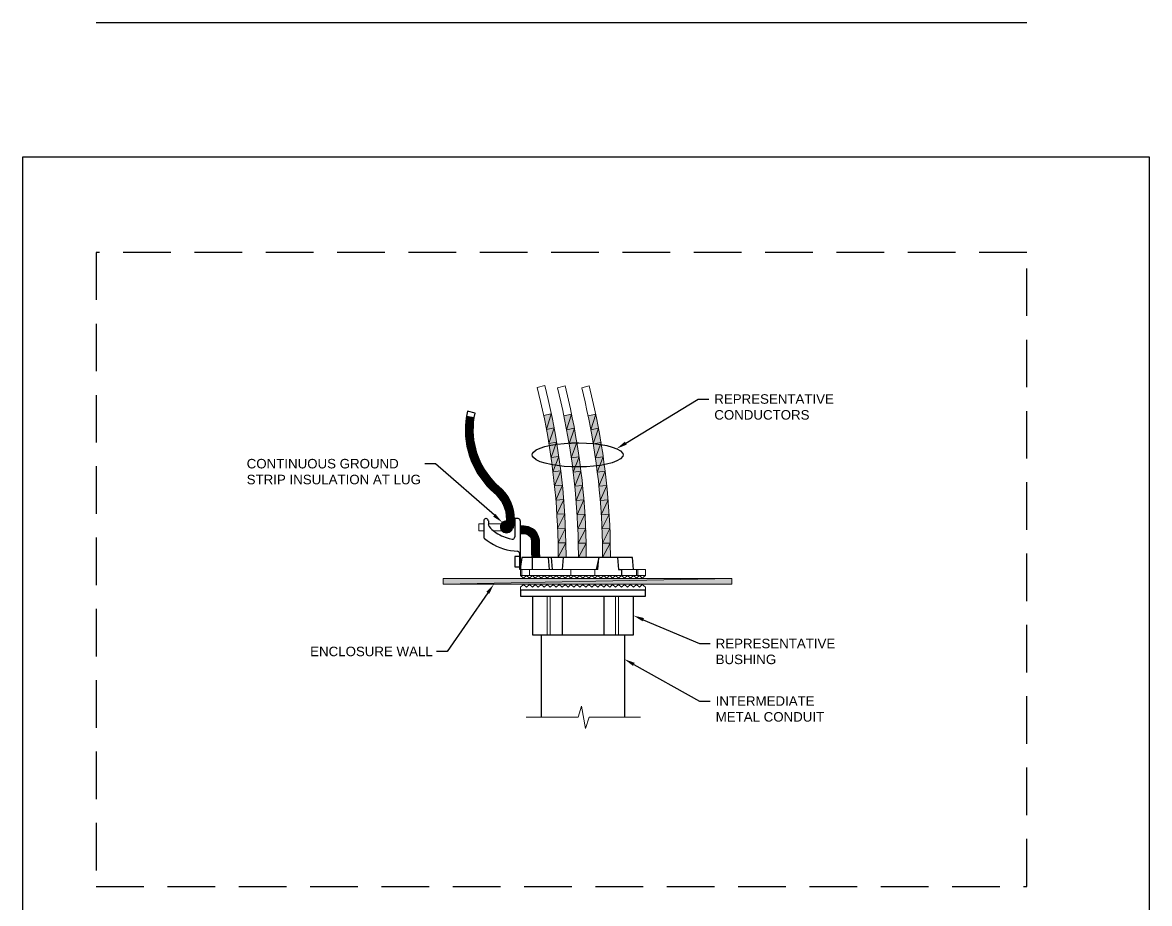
# Model space of a CAD drawing. Header units: feet. Extents: x -17.4 to 71.2, y -40.9 to 37.2.
# Drawn here: x 40.5 to 52.35, y 26.82 to 36.09 of the extents above; entities that cross this region are included whole.
import ezdxf
from ezdxf import colors
from ezdxf.entities.mleader import LeaderData, LeaderLine
from ezdxf.math import Vec2, Vec3

# ---------------------------------------------------------------- set-up
doc = ezdxf.new("R2010")
doc.units = ezdxf.units.FT
doc.header["$MEASUREMENT"] = 0
doc.linetypes.add('DASHED', pattern=[0.75, 0.5, -0.25])
doc.layers.add('G-ANNO-TEXT', color=1, linetype='Continuous')
doc.styles.add('NEI-A', font='arial.ttf')

msp = doc.modelspace()

# ---------------------------------------------------------------- hatches: boundary and pattern name
for color, points in [(102, [(45.16388, 31.89821), (45.24638, 31.88905), (45.15971, 31.84571)]), (102, [(45.24638, 31.88905), (45.15971, 31.84571), (45.24222, 31.84155)]), (102, [(45.17138, 31.95071), (45.25222, 31.93654), (45.16388, 31.89821)]), (102, [(45.25222, 31.93654), (45.16388, 31.89821), (45.24638, 31.88905)]), (1, [(46.01055, 31.81154), (46.06222, 31.97571), (45.98138, 31.95905)]), (1, [(46.09138, 31.82655), (46.01055, 31.81154), (46.06222, 31.97571)]), (1, [(46.22306, 31.80737), (46.27472, 31.97155), (46.19388, 31.95488)]), (1, [(46.30472, 31.82321), (46.22306, 31.80737), (46.27472, 31.97155)]), (1, [(46.47722, 31.80737), (46.52888, 31.97155), (46.44805, 31.95488)]), (1, [(46.55804, 31.82321), (46.47722, 31.80737), (46.52888, 31.97155)]), (102, [(45.15971, 31.84571), (45.24222, 31.84155), (45.15889, 31.79321)]), (102, [(45.24222, 31.84155), (45.15889, 31.79321), (45.24138, 31.79404)]), (102, [(45.15889, 31.79321), (45.24138, 31.79404), (45.16138, 31.74071)]), (102, [(45.24138, 31.79404), (45.16138, 31.74071), (45.24389, 31.74654)]), (1, [(46.03638, 31.66404), (46.09138, 31.82655), (46.01055, 31.81154)]), (1, [(46.11805, 31.67738), (46.03638, 31.66404), (46.09138, 31.82655)]), (1, [(46.24888, 31.65988), (46.30472, 31.82321), (46.22306, 31.80737)]), (1, [(46.33055, 31.67321), (46.24888, 31.65988), (46.30472, 31.82321)]), (1, [(46.50304, 31.65988), (46.55804, 31.82321), (46.47722, 31.80737)]), (1, [(46.58472, 31.67321), (46.50304, 31.65988), (46.55804, 31.82321)]), (102, [(45.16138, 31.74071), (45.24389, 31.74654), (45.16639, 31.68821)]), (102, [(45.24389, 31.74654), (45.16639, 31.68821), (45.24888, 31.69904)]), (102, [(45.16639, 31.68821), (45.24888, 31.69904), (45.17556, 31.63654)]), (102, [(45.24888, 31.69904), (45.17556, 31.63654), (45.25638, 31.65238)]), (102, [(45.17556, 31.63654), (45.25638, 31.65238), (45.18722, 31.58488)]), (102, [(45.25638, 31.65238), (45.18722, 31.58488), (45.26722, 31.60571)]), (1, [(46.05889, 31.51571), (46.11805, 31.67738), (46.03638, 31.66404)]), (1, [(46.14138, 31.52738), (46.05889, 31.51571), (46.11805, 31.67738)]), (1, [(46.27222, 31.51154), (46.33055, 31.67321), (46.24888, 31.65988)]), (1, [(46.35389, 31.52321), (46.27222, 31.51154), (46.33055, 31.67321)]), (1, [(46.52555, 31.51154), (46.58472, 31.67321), (46.50304, 31.65988)]), (1, [(46.60805, 31.52321), (46.52555, 31.51154), (46.58472, 31.67321)]), (102, [(45.18722, 31.58488), (45.26722, 31.60571), (45.20222, 31.53404)]), (102, [(45.26722, 31.60571), (45.20222, 31.53404), (45.28055, 31.55988)]), (102, [(45.20222, 31.53404), (45.28055, 31.55988), (45.21972, 31.48488)]), (102, [(45.28055, 31.55988), (45.21972, 31.48488), (45.29638, 31.51571)]), (102, [(45.21972, 31.48488), (45.29638, 31.51571), (45.24055, 31.43654)]), (102, [(45.29638, 31.51571), (45.24055, 31.43654), (45.31554, 31.47154)]), (1, [(46.07888, 31.36654), (46.14138, 31.52738), (46.05889, 31.51571)]), (1, [(46.16138, 31.37655), (46.07888, 31.36654), (46.14138, 31.52738)]), (1, [(46.29222, 31.36238), (46.35389, 31.52321), (46.27222, 31.51154)]), (1, [(46.37388, 31.37238), (46.29222, 31.36238), (46.35389, 31.52321)]), (1, [(46.54555, 31.36238), (46.60805, 31.52321), (46.52555, 31.51154)]), (1, [(46.62805, 31.37238), (46.54555, 31.36238), (46.60805, 31.52321)]), (102, [(45.24055, 31.43654), (45.31554, 31.47154), (45.26472, 31.38988)]), (102, [(45.31554, 31.47154), (45.26472, 31.38988), (45.33722, 31.42904)]), (102, [(45.26472, 31.38988), (45.33722, 31.42904), (45.29055, 31.34404)]), (102, [(45.33722, 31.42904), (45.29055, 31.34404), (45.36139, 31.38821)]), (102, [(45.29055, 31.34404), (45.36139, 31.38821), (45.32055, 31.30071)]), (102, [(45.36139, 31.38821), (45.32055, 31.30071), (45.38721, 31.34821)]), (102, [(45.32055, 31.30071), (45.38721, 31.34821), (45.35222, 31.25821)]), (102, [(45.38721, 31.34821), (45.35222, 31.25821), (45.41639, 31.31071)]), (102, [(45.35222, 31.25821), (45.41639, 31.31071), (45.38639, 31.21821)]), (102, [(45.41639, 31.31071), (45.38639, 31.21821), (45.44722, 31.27404)]), (1, [(46.09639, 31.21737), (46.16138, 31.37655), (46.07888, 31.36654)]), (1, [(46.17805, 31.22571), (46.09639, 31.21737), (46.16138, 31.37655)]), (1, [(46.30889, 31.21321), (46.37388, 31.37238), (46.29222, 31.36238)]), (1, [(46.39138, 31.22154), (46.30889, 31.21321), (46.37388, 31.37238)]), (1, [(46.56222, 31.21321), (46.62805, 31.37238), (46.54555, 31.36238)]), (1, [(46.64471, 31.22154), (46.56222, 31.21321), (46.62805, 31.37238)]), (102, [(45.38639, 31.21821), (45.44722, 31.27404), (45.42305, 31.18071)]), (102, [(45.44722, 31.27404), (45.42305, 31.18071), (45.48056, 31.23988)]), (102, [(45.42305, 31.18071), (45.48056, 31.23988), (45.46222, 31.14488)]), (102, [(45.48056, 31.23988), (45.46222, 31.14488), (45.51555, 31.20821)]), (102, [(45.48388, 31.12488), (45.51555, 31.20821), (45.46222, 31.14488)]), (102, [(45.54306, 31.18237), (45.48388, 31.12488), (45.51555, 31.20821)]), (102, [(45.50471, 31.10238), (45.54306, 31.18237), (45.48388, 31.12488)]), (102, [(45.56805, 31.15487), (45.50471, 31.10238), (45.54306, 31.18237)]), (1, [(46.10972, 31.06738), (46.17805, 31.22571), (46.09639, 31.21737)]), (1, [(46.19221, 31.07404), (46.10972, 31.06738), (46.17805, 31.22571)]), (1, [(46.32222, 31.06405), (46.39138, 31.22154), (46.30889, 31.21321)]), (1, [(46.40472, 31.07071), (46.32222, 31.06405), (46.39138, 31.22154)]), (1, [(46.57638, 31.06405), (46.64471, 31.22154), (46.56222, 31.21321)]), (1, [(46.65889, 31.07071), (46.57638, 31.06405), (46.64471, 31.22154)]), (102, [(45.52305, 31.07821), (45.56805, 31.15487), (45.50471, 31.10238)]), (102, [(45.59056, 31.12571), (45.52305, 31.07821), (45.56805, 31.15487)]), (102, [(45.53972, 31.05238), (45.59056, 31.12571), (45.52305, 31.07821)]), (102, [(45.61139, 31.09404), (45.53972, 31.05238), (45.59056, 31.12571)]), (102, [(45.55388, 31.02571), (45.61139, 31.09404), (45.53972, 31.05238)]), (102, [(45.62889, 31.06154), (45.55388, 31.02571), (45.61139, 31.09404)]), (102, [(45.56639, 30.99738), (45.62889, 31.06154), (45.55388, 31.02571)]), (102, [(45.64389, 31.02738), (45.56639, 30.99738), (45.62889, 31.06154)]), (1, [(46.12054, 30.91821), (46.19221, 31.07404), (46.10972, 31.06738)]), (1, [(46.20305, 30.92321), (46.12054, 30.91821), (46.19221, 31.07404)]), (1, [(46.33306, 30.91404), (46.40472, 31.07071), (46.32222, 31.06405)]), (1, [(46.41555, 30.91904), (46.33306, 30.91404), (46.40472, 31.07071)]), (1, [(46.58722, 30.91404), (46.65889, 31.07071), (46.57638, 31.06405)]), (1, [(46.66971, 30.91904), (46.58722, 30.91404), (46.65889, 31.07071)]), (102, [(45.57638, 30.96904), (45.64389, 31.02738), (45.56639, 30.99738)]), (102, [(45.65555, 30.99238), (45.57638, 30.96904), (45.64389, 31.02738)]), (102, [(45.58305, 30.93905), (45.65555, 30.99238), (45.57638, 30.96904)]), (102, [(45.66472, 30.95571), (45.58305, 30.93905), (45.65555, 30.99238)]), (102, [(45.58805, 30.90904), (45.66472, 30.95571), (45.58305, 30.93905)]), (102, [(45.67055, 30.91904), (45.58805, 30.90904), (45.66472, 30.95571)]), (1, [(46.12804, 30.76821), (46.20305, 30.92321), (46.12054, 30.91821)]), (1, [(46.21055, 30.77155), (46.12804, 30.76821), (46.20305, 30.92321)]), (1, [(45.59138, 30.78654), (45.53471, 30.81654), (45.52888, 30.80238)]), (1, [(45.54222, 30.82821), (45.59138, 30.78654), (45.53471, 30.81654)]), (1, [(45.55305, 30.83821), (45.54222, 30.82821), (45.59138, 30.78654)]), (1, [(45.59138, 30.78654), (45.56639, 30.84571), (45.55305, 30.83821)]), (1, [(45.58055, 30.84987), (45.59138, 30.78654), (45.56639, 30.84571)]), (1, [(45.59472, 30.85071), (45.58055, 30.84987), (45.59138, 30.78654)]), (102, [(45.58305, 30.78821), (45.66971, 30.80737), (45.58805, 30.81821)]), (102, [(45.66388, 30.77071), (45.58305, 30.78821), (45.66971, 30.80737)]), (102, [(45.59056, 30.87904), (45.67055, 30.91904), (45.58805, 30.90904)]), (102, [(45.58805, 30.81821), (45.67305, 30.84488), (45.59056, 30.84821)]), (102, [(45.66971, 30.80737), (45.58805, 30.81821), (45.67305, 30.84488)]), (102, [(45.67305, 30.88154), (45.59056, 30.87904), (45.67055, 30.91904)]), (102, [(45.67305, 30.84488), (45.59056, 30.84821), (45.67305, 30.88154)]), (102, [(45.59056, 30.84821), (45.67305, 30.88154), (45.59056, 30.87904)]), (1, [(46.34056, 30.76405), (46.41555, 30.91904), (46.33306, 30.91404)]), (1, [(46.42389, 30.76737), (46.34056, 30.76405), (46.41555, 30.91904)]), (1, [(46.59472, 30.76405), (46.66971, 30.91904), (46.58722, 30.91404)]), (1, [(46.67721, 30.76737), (46.59472, 30.76405), (46.66971, 30.91904)]), (1, [(45.52888, 30.80238), (45.52721, 30.78821), (45.59138, 30.78654)]), (1, [(45.52721, 30.78821), (45.59138, 30.78654), (45.52806, 30.77321)]), (1, [(45.59138, 30.78654), (45.52806, 30.77321), (45.53305, 30.75904)]), (1, [(45.53305, 30.75904), (45.54055, 30.74654), (45.59138, 30.78654)]), (1, [(45.54055, 30.74654), (45.59138, 30.78654), (45.55056, 30.73655)]), (1, [(45.59138, 30.78654), (45.55056, 30.73655), (45.56305, 30.72821)]), (1, [(45.56305, 30.72821), (45.57638, 30.72321), (45.59138, 30.78654)]), (1, [(45.57638, 30.72321), (45.59138, 30.78654), (45.59138, 30.72154)]), (1, [(45.59138, 30.78654), (45.59138, 30.72154), (45.60556, 30.72321)]), (1, [(45.60556, 30.72321), (45.61972, 30.72821), (45.59138, 30.78654)]), (1, [(45.61972, 30.72821), (45.59138, 30.78654), (45.63222, 30.73571)]), (1, [(45.59138, 30.78654), (45.63222, 30.73571), (45.64222, 30.74654)]), (1, [(45.64222, 30.74654), (45.65055, 30.75904), (45.59138, 30.78654)]), (1, [(45.65055, 30.75904), (45.59138, 30.78654), (45.65472, 30.77238)]), (1, [(45.73722, 30.79571), (45.73722, 30.71321), (45.77555, 30.79571)]), (1, [(45.73722, 30.71321), (45.77555, 30.79571), (45.77555, 30.71321)]), (1, [(45.79889, 30.79404), (45.78721, 30.71238), (45.77555, 30.79571)]), (1, [(45.78721, 30.71238), (45.77555, 30.79571), (45.77555, 30.71321)]), (1, [(45.79805, 30.70988), (45.79889, 30.79404), (45.78721, 30.71238)]), (1, [(45.82222, 30.78904), (45.79805, 30.70988), (45.79889, 30.79404)]), (1, [(45.80888, 30.70571), (45.82222, 30.78904), (45.79805, 30.70988)]), (1, [(45.84472, 30.78071), (45.80888, 30.70571), (45.82222, 30.78904)]), (1, [(45.81972, 30.69988), (45.84472, 30.78071), (45.80888, 30.70571)]), (1, [(45.86555, 30.76904), (45.81972, 30.69988), (45.84472, 30.78071)]), (1, [(45.82888, 30.69321), (45.86555, 30.76904), (45.81972, 30.69988)]), (1, [(45.88389, 30.75404), (45.82888, 30.69321), (45.86555, 30.76904)]), (1, [(45.83638, 30.68488), (45.88389, 30.75404), (45.82888, 30.69321)]), (1, [(45.90055, 30.73738), (45.83638, 30.68488), (45.88389, 30.75404)]), (1, [(45.84305, 30.67488), (45.90055, 30.73738), (45.83638, 30.68488)]), (1, [(45.91388, 30.71737), (45.84305, 30.67488), (45.90055, 30.73738)]), (1, [(45.84888, 30.66488), (45.91388, 30.71737), (45.84305, 30.67488)]), (1, [(45.92472, 30.69654), (45.84888, 30.66488), (45.91388, 30.71737)]), (1, [(45.85222, 30.65321), (45.92472, 30.69654), (45.84888, 30.66488)]), (1, [(45.93222, 30.67405), (45.85222, 30.65321), (45.92472, 30.69654)]), (1, [(46.13305, 30.61738), (46.21055, 30.77155), (46.12804, 30.76821)]), (1, [(46.21556, 30.61905), (46.13305, 30.61738), (46.21055, 30.77155)]), (1, [(46.34555, 30.61404), (46.42389, 30.76737), (46.34056, 30.76405)]), (1, [(46.42805, 30.61571), (46.34555, 30.61404), (46.42389, 30.76737)]), (1, [(46.59971, 30.61404), (46.67721, 30.76737), (46.59472, 30.76405)]), (1, [(46.68222, 30.61571), (46.59971, 30.61404), (46.67721, 30.76737)]), (1, [(45.85472, 30.64237), (45.93222, 30.67405), (45.85222, 30.65321)]), (1, [(45.85305, 30.57321), (45.93722, 30.62655), (45.85472, 30.63071)]), (1, [(45.93638, 30.57321), (45.85305, 30.57321), (45.93722, 30.62655)]), (1, [(45.85472, 30.51654), (45.93638, 30.57321), (45.85305, 30.57321)]), (1, [(45.93638, 30.65071), (45.85472, 30.64237), (45.93222, 30.67405)]), (1, [(45.93722, 30.62655), (45.85472, 30.63071), (45.93638, 30.65071)]), (1, [(45.85472, 30.63071), (45.93638, 30.65071), (45.85472, 30.64237)]), (1, [(45.93722, 30.51988), (45.85472, 30.51654), (45.93638, 30.57321)]), (1, [(46.13472, 30.46737), (46.21556, 30.61905), (46.13305, 30.61738)]), (1, [(46.21722, 30.46737), (46.13472, 30.46737), (46.21556, 30.61905)]), (1, [(46.34722, 30.46321), (46.42805, 30.61571), (46.34555, 30.61404)]), (1, [(46.42972, 30.46321), (46.34722, 30.46321), (46.42805, 30.61571)]), (1, [(46.60055, 30.46321), (46.68222, 30.61571), (46.59971, 30.61404)]), (1, [(46.68389, 30.46321), (46.60055, 30.46321), (46.68222, 30.61571)]), (1, [(45.85805, 30.45988), (45.93722, 30.51988), (45.85472, 30.51654)]), (1, [(45.94054, 30.46737), (45.85805, 30.45988), (45.93722, 30.51988)]), (1, [(47.95888, 30.18488), (47.95888, 30.24154), (44.92556, 30.18488)]), (1, [(47.95888, 30.24154), (44.92556, 30.18488), (44.92556, 30.24154)])]:
    msp.add_hatch(color=color).paths.add_polyline_path(points)

# ---------------------------------------------------------------- linework, layer by layer
for p, q in [((41.2771, 36.09071), (51.06167, 36.09071)), ((40.50322, 34.67287), (40.50322, 0))]:
    msp.add_line(p, q)
msp.add_lwpolyline([(52.35029, 34.67287), (40.50322, 34.67287)])
at = {"lineweight": 0}
for points in [[(45.24638, 31.88905), (45.15971, 31.84571), (45.24222, 31.84155)], [(45.25222, 31.93654), (45.16388, 31.89821), (45.24638, 31.88905)], [(45.17138, 31.95071), (45.25222, 31.93654)], [(45.24222, 31.84155), (45.15889, 31.79321)], [(45.15889, 31.79321), (45.24138, 31.79404), (45.16138, 31.74071)], [(45.16138, 31.74071), (45.24389, 31.74654)], [(45.24389, 31.74654), (45.16639, 31.68821)], [(45.16639, 31.68821), (45.24888, 31.69904), (45.17556, 31.63654)], [(45.17556, 31.63654), (45.25638, 31.65238)], [(45.25638, 31.65238), (45.18722, 31.58488)], [(45.18722, 31.58488), (45.26722, 31.60571), (45.20222, 31.53404)], [(45.20222, 31.53404), (45.28055, 31.55988), (45.21972, 31.48488)], [(45.21972, 31.48488), (45.29638, 31.51571), (45.24055, 31.43654)], [(45.24055, 31.43654), (45.31554, 31.47154)], [(45.31554, 31.47154), (45.26472, 31.38988)], [(45.26472, 31.38988), (45.33722, 31.42904), (45.29055, 31.34404)], [(45.29055, 31.34404), (45.36139, 31.38821), (45.32055, 31.30071)], [(45.32055, 31.30071), (45.38721, 31.34821)], [(45.38721, 31.34821), (45.35222, 31.25821)], [(45.35222, 31.25821), (45.41639, 31.31071)], [(45.41639, 31.31071), (45.38639, 31.21821)], [(45.38639, 31.21821), (45.44722, 31.27404)], [(45.44722, 31.27404), (45.42305, 31.18071), (45.48056, 31.23988)], [(45.48056, 31.23988), (45.46222, 31.14488), (45.51555, 31.20821)], [(45.48388, 31.12488), (45.51555, 31.20821)], [(45.50471, 31.10238), (45.54306, 31.18237), (45.48388, 31.12488)], [(45.59056, 30.87904), (45.67055, 30.91904), (45.58805, 30.90904)], [(45.58805, 30.81821), (45.67305, 30.84488)], [(45.67305, 30.84488), (45.59056, 30.84821), (45.67305, 30.88154)], [(45.67305, 30.88154), (45.59056, 30.87904)]]:
    msp.add_lwpolyline(points, dxfattribs=at)
at = {"color": 1, "lineweight": 0}
for points in [[(46.06222, 31.97571), (45.98138, 31.95905)], [(46.09138, 31.82655), (46.01055, 31.81154), (46.06222, 31.97571)], [(46.22306, 31.80737), (46.27472, 31.97155), (46.19388, 31.95488)], [(46.52888, 31.97155), (46.44805, 31.95488)], [(46.55804, 31.82321), (46.47722, 31.80737), (46.52888, 31.97155)], [(46.03638, 31.66404), (46.09138, 31.82655)], [(46.30472, 31.82321), (46.22306, 31.80737)], [(46.24888, 31.65988), (46.30472, 31.82321)], [(46.58472, 31.67321), (46.50304, 31.65988), (46.55804, 31.82321)], [(46.11805, 31.67738), (46.03638, 31.66404)], [(46.05889, 31.51571), (46.11805, 31.67738)], [(46.33055, 31.67321), (46.24888, 31.65988)], [(46.27222, 31.51154), (46.33055, 31.67321)], [(46.60805, 31.52321), (46.52555, 31.51154), (46.58472, 31.67321)], [(46.14138, 31.52738), (46.05889, 31.51571)], [(46.07888, 31.36654), (46.14138, 31.52738)], [(46.35389, 31.52321), (46.27222, 31.51154)], [(46.29222, 31.36238), (46.35389, 31.52321)], [(46.54555, 31.36238), (46.60805, 31.52321)], [(46.16138, 31.37655), (46.07888, 31.36654)], [(46.09639, 31.21737), (46.16138, 31.37655)], [(46.37388, 31.37238), (46.29222, 31.36238)], [(46.39138, 31.22154), (46.30889, 31.21321), (46.37388, 31.37238)], [(46.56222, 31.21321), (46.62805, 31.37238), (46.54555, 31.36238)], [(46.17805, 31.22571), (46.09639, 31.21737)], [(46.19221, 31.07404), (46.10972, 31.06738), (46.17805, 31.22571)], [(46.32222, 31.06405), (46.39138, 31.22154)], [(46.57638, 31.06405), (46.64471, 31.22154), (46.56222, 31.21321)], [(46.12054, 30.91821), (46.19221, 31.07404)], [(46.40472, 31.07071), (46.32222, 31.06405)], [(46.33306, 30.91404), (46.40472, 31.07071)], [(46.58722, 30.91404), (46.65889, 31.07071), (46.57638, 31.06405)], [(46.20305, 30.92321), (46.12054, 30.91821)], [(46.12804, 30.76821), (46.20305, 30.92321)], [(45.35138, 30.74321), (45.30138, 30.74321), (45.30138, 30.81821), (45.35138, 30.81821)], [(45.37804, 30.87321), (45.37388, 30.87321)], [(45.40055, 30.81821), (45.59305, 30.81821), (45.59305, 30.74321), (45.45555, 30.74321)], [(45.54222, 30.82821), (45.53471, 30.81654), (45.52888, 30.80238), (45.59138, 30.78654)], [(45.54222, 30.82821), (45.59138, 30.78654), (45.53471, 30.81654)], [(45.55305, 30.83821), (45.54222, 30.82821)], [(45.58055, 30.84987), (45.56639, 30.84571), (45.55305, 30.83821), (45.59138, 30.78654), (45.59472, 30.85071)], [(45.59138, 30.78654), (45.56639, 30.84571)], [(45.59472, 30.85071), (45.58055, 30.84987)], [(45.58055, 30.84987), (45.59138, 30.78654)], [(46.34056, 30.76405), (46.41555, 30.91904), (46.33306, 30.91404)], [(46.66971, 30.91904), (46.58722, 30.91404)], [(46.67721, 30.76737), (46.59472, 30.76405), (46.66971, 30.91904)], [(45.52888, 30.80238), (45.52721, 30.78821)], [(45.52721, 30.78821), (45.59138, 30.78654), (45.52806, 30.77321)], [(45.52721, 30.78821), (45.52806, 30.77321), (45.53305, 30.75904), (45.59138, 30.78654)], [(45.53305, 30.75904), (45.54055, 30.74654), (45.59138, 30.78654)], [(45.54055, 30.74654), (45.55056, 30.73655), (45.56305, 30.72821), (45.59138, 30.78654)], [(45.59138, 30.78654), (45.55056, 30.73655)], [(45.56305, 30.72821), (45.57638, 30.72321), (45.59138, 30.78654)], [(45.57638, 30.72321), (45.59138, 30.72154), (45.60556, 30.72321), (45.59138, 30.78654)], [(45.59138, 30.78654), (45.59138, 30.72154)], [(45.60556, 30.72321), (45.61972, 30.72821), (45.59138, 30.78654)], [(45.59138, 30.78654), (45.63222, 30.73571)], [(45.61972, 30.72821), (45.63222, 30.73571), (45.64222, 30.74654), (45.59138, 30.78654)], [(45.65055, 30.75904), (45.59138, 30.78654)], [(45.65055, 30.75904), (45.65472, 30.77238), (45.59138, 30.78654)], [(45.64222, 30.74654), (45.65055, 30.75904)], [(45.73722, 30.79571), (45.73722, 30.71321)], [(45.73722, 30.71321), (45.77555, 30.79571)], [(45.73722, 30.71321), (45.77555, 30.71321), (45.77555, 30.79571), (45.73722, 30.79571)], [(45.79889, 30.79404), (45.78721, 30.71238), (45.77555, 30.79571)], [(45.79805, 30.70988), (45.79889, 30.79404)], [(45.82222, 30.78904), (45.79805, 30.70988)], [(45.84472, 30.78071), (45.80888, 30.70571), (45.82222, 30.78904)], [(45.81972, 30.69988), (45.84472, 30.78071)], [(45.86555, 30.76904), (45.81972, 30.69988)], [(45.82888, 30.69321), (45.86555, 30.76904)], [(45.88389, 30.75404), (45.82888, 30.69321)], [(45.83638, 30.68488), (45.88389, 30.75404)], [(45.90055, 30.73738), (45.83638, 30.68488)], [(45.84305, 30.67488), (45.90055, 30.73738)], [(45.91388, 30.71737), (45.84305, 30.67488)], [(45.92472, 30.69654), (45.84888, 30.66488), (45.91388, 30.71737)], [(45.85222, 30.65321), (45.92472, 30.69654)], [(46.13305, 30.61738), (46.21055, 30.77155), (46.12804, 30.76821)], [(46.34555, 30.61404), (46.42389, 30.76737), (46.34056, 30.76405)], [(46.59971, 30.61404), (46.67721, 30.76737)], [(45.93222, 30.67405), (45.85222, 30.65321)], [(45.85305, 30.57321), (45.93722, 30.62655), (45.85472, 30.63071)], [(45.93638, 30.57321), (45.85305, 30.57321)], [(45.93638, 30.65071), (45.85472, 30.64237), (45.93222, 30.67405)], [(45.85472, 30.63071), (45.93638, 30.65071)], [(45.85472, 30.51654), (45.93638, 30.57321)], [(46.21556, 30.61905), (46.13305, 30.61738)], [(46.21722, 30.46737), (46.13472, 30.46737), (46.21556, 30.61905)], [(46.42805, 30.61571), (46.34555, 30.61404)], [(46.34722, 30.46321), (46.42805, 30.61571)], [(46.68222, 30.61571), (46.59971, 30.61404)], [(46.68389, 30.46321), (46.60055, 30.46321), (46.68222, 30.61571)], [(45.93722, 30.51988), (45.85472, 30.51654)], [(45.94054, 30.46737), (45.85805, 30.45988), (45.93722, 30.51988)], [(46.42972, 30.46321), (46.34722, 30.46321)], [(46.55056, 30.33821), (45.73806, 30.33821), (45.73806, 30.27571), (45.76889, 30.24487), (45.80056, 30.27571), (45.83139, 30.24487), (45.86306, 30.27571), (45.89389, 30.24487), (45.92556, 30.27571), (45.95639, 30.24487), (45.98806, 30.27571), (46.01889, 30.24487), (46.05056, 30.27571), (46.08139, 30.24487), (46.11306, 30.27571), (46.14389, 30.24487), (46.17556, 30.27571), (46.20639, 30.24487), (46.23806, 30.27571), (46.26889, 30.24487), (46.30056, 30.27571), (46.33139, 30.24487), (46.36306, 30.27571), (46.39389, 30.24487), (46.42556, 30.27571), (46.45639, 30.24487), (46.48806, 30.27571), (46.51889, 30.24487), (46.55056, 30.27571), (46.58139, 30.24487), (46.61306, 30.27571), (46.64389, 30.24487), (46.67556, 30.27571), (46.70639, 30.24487), (46.73806, 30.27571), (46.76889, 30.24487), (46.80056, 30.27571), (46.83139, 30.24487), (46.86306, 30.27571), (46.89389, 30.24487), (46.92556, 30.27571), (46.95639, 30.24487), (46.98806, 30.27571), (47.01889, 30.24487), (47.05056, 30.27571), (47.05056, 30.33821), (46.76889, 30.33821)], [(45.75304, 30.33821), (45.75304, 30.27571)], [(45.83139, 30.33821), (45.83139, 30.27571)], [(46.26889, 30.33821), (46.26889, 30.27571)], [(46.51889, 30.33821), (46.51889, 30.27571)], [(46.95639, 30.33821), (46.95639, 30.27571)], [(46.97222, 30.33821), (46.97222, 30.27571)], [(47.95888, 30.24154), (44.92556, 30.18488)], [(47.95888, 30.24154), (44.92556, 30.24154), (44.92556, 30.18488), (47.95888, 30.18488)], [(45.73806, 30.27571), (47.05056, 30.27571)], [(47.95888, 30.18488), (47.95888, 30.24154)], [(45.73806, 30.11905), (45.73806, 30.15071), (45.76889, 30.18155), (45.80056, 30.15071), (45.83139, 30.18155), (45.86306, 30.15071), (45.89389, 30.18155), (45.92556, 30.15071), (45.95639, 30.18155), (45.98806, 30.15071), (46.01889, 30.18155), (46.05056, 30.15071), (46.08139, 30.18155), (46.11306, 30.15071), (46.14389, 30.18155), (46.17556, 30.15071), (46.20639, 30.18155), (46.23806, 30.15071), (46.26889, 30.18155), (46.30056, 30.15071), (46.33139, 30.18155), (46.36306, 30.15071), (46.39389, 30.18155), (46.42556, 30.15071), (46.45639, 30.18155), (46.48806, 30.15071), (46.51889, 30.18155), (46.55056, 30.15071), (46.58139, 30.18155), (46.61306, 30.15071), (46.64389, 30.18155), (46.67556, 30.15071), (46.70639, 30.18155), (46.73806, 30.15071), (46.76889, 30.18155), (46.80056, 30.15071), (46.83139, 30.18155), (46.86306, 30.15071), (46.89389, 30.18155), (46.92556, 30.15071), (46.95639, 30.18155), (46.98806, 30.15071), (47.01889, 30.18155), (47.05056, 30.15071), (47.05056, 30.11905)], [(46.01889, 30.05655), (46.01889, 29.65071)], [(46.05056, 30.05655), (46.05056, 29.65071)], [(46.73806, 30.05655), (46.73806, 29.65071)], [(46.76889, 30.05655), (46.76889, 29.65071)], [(45.79638, 28.78321), (46.34388, 28.78321), (46.38055, 28.90154), (46.42305, 28.66488), (46.45888, 28.78321), (47.00055, 28.78321)]]:
    msp.add_lwpolyline(points, dxfattribs=at)
at = {"color": 102}
for points in [[(45.50471, 31.10238), (45.54306, 31.18237)], [(45.52305, 31.07821), (45.56805, 31.15487), (45.50471, 31.10238)], [(45.59056, 31.12571), (45.52305, 31.07821)], [(45.61139, 31.09404), (45.53972, 31.05238), (45.59056, 31.12571)], [(45.55388, 31.02571), (45.61139, 31.09404)], [(45.56639, 30.99738), (45.62889, 31.06154), (45.55388, 31.02571)], [(45.64389, 31.02738), (45.56639, 30.99738)], [(45.57638, 30.96904), (45.64389, 31.02738)], [(45.58305, 30.93905), (45.65555, 30.99238), (45.57638, 30.96904)], [(45.58805, 30.90904), (45.66472, 30.95571), (45.58305, 30.93905)], [(45.58305, 30.78821), (45.66971, 30.80737), (45.58805, 30.81821)], [(45.67055, 30.91904), (45.58805, 30.90904)], [(45.58805, 30.81821), (45.67305, 30.84488)], [(45.66388, 30.77071), (45.58305, 30.78821)]]:
    msp.add_lwpolyline(points, dxfattribs=at)
at = {"color": 1, "lineweight": 30}
for points in [[(45.35138, 30.85071), (45.35138, 30.68071)], [(45.37388, 30.87238), (45.36722, 30.87154), (45.36139, 30.86821), (45.35638, 30.86321), (45.35305, 30.85737), (45.35222, 30.85071)], [(45.39972, 30.85071), (45.39888, 30.85737), (45.39555, 30.86321), (45.39055, 30.86821), (45.38472, 30.87154), (45.37804, 30.87238)], [(45.39972, 30.81071), (45.40971, 30.79071), (45.42222, 30.77238), (45.43805, 30.75738)], [(45.40055, 30.85071), (45.40055, 30.80988)], [(45.67888, 30.87321), (45.67805, 30.67988)], [(45.71471, 30.87321), (45.67888, 30.87321)], [(45.73639, 30.85071), (45.73555, 30.85737), (45.73221, 30.86321), (45.72722, 30.86821), (45.72139, 30.87154), (45.71471, 30.87238)], [(45.72805, 30.50821), (45.72805, 30.34071), (45.73722, 30.34071), (45.73722, 30.85071)], [(45.35222, 30.68071), (45.35389, 30.67154), (45.35972, 30.66404)], [(45.65221, 30.65821), (45.65971, 30.65821), (45.66639, 30.66154), (45.67222, 30.66571), (45.67556, 30.67238), (45.67721, 30.67988)], [(45.72805, 30.47571), (45.67888, 30.47571), (45.67888, 30.36404), (45.72805, 30.36404)], [(45.72722, 30.50821), (45.72555, 30.51654), (45.72139, 30.52321), (45.71471, 30.52821), (45.70639, 30.52987)]]:
    msp.add_lwpolyline(points, dxfattribs=at)
at = {"color": 1, "lineweight": 25}
for points in [[(46.91388, 30.46321), (45.75389, 30.46321), (45.73806, 30.36987), (45.73806, 30.33821)], [(45.86306, 30.33821), (45.86306, 30.46321)], [(46.02972, 30.46321), (46.04055, 30.33821)], [(46.06138, 30.46321), (46.07222, 30.33821)], [(46.18638, 30.46321), (46.17472, 30.33821)], [(46.55056, 30.33821), (46.56138, 30.46321), (46.53305, 30.33821)], [(46.75805, 30.46321), (46.76889, 30.33821), (46.80056, 30.33821), (46.80056, 30.27571)], [(46.92556, 30.33821), (46.91388, 30.46321)], [(45.73806, 30.11905), (45.73806, 30.05655), (47.05056, 30.05655), (47.05056, 30.11905), (45.73806, 30.11905)], [(45.86306, 30.05655), (45.86306, 29.65071), (46.92556, 29.65071), (46.92556, 30.05655)], [(46.17556, 30.05655), (46.17556, 29.65071)], [(46.61306, 30.05655), (46.61306, 29.65071)], [(45.95639, 29.65071), (45.95639, 28.78321)], [(46.83139, 29.65071), (46.83139, 28.78321)]]:
    msp.add_lwpolyline(points, dxfattribs=at)
at = {"color": 1, "lineweight": 0}
for points, knots in [([(46.21722, 30.46737), (46.21722, 30.46737), (46.13472, 30.46737), (46.13472, 30.46737), (46.13472, 30.46737), (46.13305, 30.61738), (46.13305, 30.61738), (46.12238, 31.11894), (46.06101, 31.61653), (45.94971, 32.10571), (45.94971, 32.10571), (45.91472, 32.25155), (45.91472, 32.25155), (45.91472, 32.25155), (45.99472, 32.27238), (45.99472, 32.27238), (45.99472, 32.27238), (46.02972, 32.12404), (46.02972, 32.12404), (46.14378, 31.62876), (46.20462, 31.12708), (46.21556, 30.61905), (46.21556, 30.61905), (46.21722, 30.46737), (46.21722, 30.46737)], [0, 0, 0, 0, 1, 1, 1, 2, 2, 2, 3, 3, 3, 4, 4, 4, 5, 5, 5, 6, 6, 6, 7, 7, 7, 8, 8, 8, 8]), ([(46.42972, 30.46321), (46.42972, 30.46321), (46.34722, 30.46321), (46.34722, 30.46321), (46.34722, 30.46321), (46.34555, 30.61404), (46.34555, 30.61404), (46.3346, 31.1186), (46.27456, 31.6095), (46.16221, 32.10154), (46.16221, 32.10154), (46.12722, 32.24821), (46.12722, 32.24821), (46.12722, 32.24821), (46.20721, 32.26821), (46.20721, 32.26821), (46.20721, 32.26821), (46.24305, 32.11987), (46.24305, 32.11987), (46.35542, 31.62577), (46.41818, 31.12239), (46.42805, 30.61571), (46.42805, 30.61571), (46.42972, 30.46321), (46.42972, 30.46321)], [0, 0, 0, 0, 1, 1, 1, 2, 2, 2, 3, 3, 3, 4, 4, 4, 5, 5, 5, 6, 6, 6, 7, 7, 7, 8, 8, 8, 8]), ([(46.68389, 30.46321), (46.68389, 30.46321), (46.60055, 30.46321), (46.60055, 30.46321), (46.60055, 30.46321), (46.59971, 30.61404), (46.59971, 30.61404), (46.58866, 31.11401), (46.5275, 31.61392), (46.41639, 32.10154), (46.41639, 32.10154), (46.38138, 32.24821), (46.38138, 32.24821), (46.38138, 32.24821), (46.46138, 32.26821), (46.46138, 32.26821), (46.46138, 32.26821), (46.49639, 32.11987), (46.49639, 32.11987), (46.61045, 31.6252), (46.6712, 31.12317), (46.68222, 30.61571), (46.68222, 30.61571), (46.68389, 30.46321), (46.68389, 30.46321)], [0, 0, 0, 0, 1, 1, 1, 2, 2, 2, 3, 3, 3, 4, 4, 4, 5, 5, 5, 6, 6, 6, 7, 7, 7, 8, 8, 8, 8]), ([(45.94054, 30.46737), (45.94054, 30.46737), (45.85805, 30.45988), (45.85805, 30.45988), (45.85805, 30.45988), (45.85472, 30.51654), (45.85472, 30.51654), (45.84339, 30.59078), (45.8886, 30.68946), (45.78721, 30.71238), (45.78721, 30.71238), (45.77555, 30.71321), (45.77555, 30.71321), (45.77555, 30.71321), (45.77555, 30.79571), (45.77555, 30.79571), (45.77555, 30.79571), (45.79889, 30.79404), (45.79889, 30.79404), (45.79889, 30.79404), (45.82222, 30.78904), (45.82222, 30.78904), (45.82222, 30.78904), (45.84472, 30.78071), (45.84472, 30.78071), (45.84472, 30.78071), (45.86555, 30.76904), (45.86555, 30.76904), (45.86555, 30.76904), (45.88389, 30.75404), (45.88389, 30.75404), (45.88389, 30.75404), (45.90055, 30.73738), (45.90055, 30.73738), (45.90055, 30.73738), (45.91388, 30.71737), (45.91388, 30.71737), (45.91388, 30.71737), (45.92472, 30.69654), (45.92472, 30.69654), (45.92472, 30.69654), (45.93222, 30.67405), (45.93222, 30.67405), (45.93222, 30.67405), (45.93638, 30.65071), (45.93638, 30.65071), (45.93638, 30.65071), (45.93722, 30.62655), (45.93722, 30.62655), (45.93722, 30.62655), (45.93638, 30.57321), (45.93638, 30.57321), (45.93638, 30.57321), (45.93722, 30.51988), (45.93722, 30.51988), (45.93722, 30.51988), (45.94054, 30.46737), (45.94054, 30.46737)], [0, 0, 0, 0, 1, 1, 1, 2, 2, 2, 3, 3, 3, 4, 4, 4, 5, 5, 5, 6, 6, 6, 7, 7, 7, 8, 8, 8, 9, 9, 9, 10, 10, 10, 11, 11, 11, 12, 12, 12, 13, 13, 13, 14, 14, 14, 15, 15, 15, 16, 16, 16, 17, 17, 17, 18, 18, 18, 19, 19, 19, 19])]:
    msp.add_open_spline(points, degree=3, knots=knots, dxfattribs=at)
at = {"color": 102}
msp.add_open_spline([(45.18139, 32.00237), (45.18139, 32.00237), (45.26221, 31.98321), (45.26221, 31.98321), (45.26221, 31.98321), (45.25222, 31.93654), (45.25222, 31.93654), (45.21025, 31.67874), (45.29367, 31.42249), (45.48056, 31.23988), (45.48056, 31.23988), (45.51555, 31.20821), (45.51555, 31.20821), (45.51555, 31.20821), (45.46222, 31.14488), (45.46222, 31.14488), (45.46222, 31.14488), (45.42305, 31.18071), (45.42305, 31.18071), (45.21782, 31.37959), (45.12259, 31.66896), (45.17138, 31.95071), (45.17138, 31.95071), (45.18139, 32.00237), (45.18139, 32.00237)], degree=3, knots=[0, 0, 0, 0, 1, 1, 1, 2, 2, 2, 3, 3, 3, 4, 4, 4, 5, 5, 5, 6, 6, 6, 7, 7, 7, 8, 8, 8, 8], dxfattribs=at)
at = {"color": 1}
msp.add_open_spline([(45.86139, 31.54321), (45.86139, 31.54321), (45.86471, 31.52821), (45.86471, 31.52821), (45.86471, 31.52821), (45.87388, 31.51405), (45.87388, 31.51405), (45.9911, 31.38468), (46.71968, 31.37881), (46.81389, 31.52821), (46.81389, 31.52821), (46.81721, 31.54321), (46.81721, 31.54321), (46.81721, 31.54321), (46.81389, 31.55821), (46.81389, 31.55821), (46.72165, 31.70753), (45.98906, 31.70165), (45.87388, 31.57237), (45.87388, 31.57237), (45.86471, 31.55821), (45.86471, 31.55821), (45.86471, 31.55821), (45.86139, 31.54321), (45.86139, 31.54321)], degree=3, knots=[0, 0, 0, 0, 1, 1, 1, 2, 2, 2, 3, 3, 3, 4, 4, 4, 5, 5, 5, 6, 6, 6, 7, 7, 7, 8, 8, 8, 8], dxfattribs=at)
at = {"color": 102, "lineweight": 0}
msp.add_open_spline([(45.66388, 30.77071), (45.66388, 30.77071), (45.58305, 30.78821), (45.58305, 30.78821), (45.58305, 30.78821), (45.58805, 30.81821), (45.58805, 30.81821), (45.60172, 30.93174), (45.56447, 31.04352), (45.48388, 31.12488), (45.48388, 31.12488), (45.46222, 31.14488), (45.46222, 31.14488), (45.46222, 31.14488), (45.51555, 31.20821), (45.51555, 31.20821), (45.51555, 31.20821), (45.54306, 31.18237), (45.54306, 31.18237), (45.64234, 31.08107), (45.6873, 30.94814), (45.66971, 30.80737), (45.66971, 30.80737), (45.66388, 30.77071), (45.66388, 30.77071)], degree=3, knots=[0, 0, 0, 0, 1, 1, 1, 2, 2, 2, 3, 3, 3, 4, 4, 4, 5, 5, 5, 6, 6, 6, 7, 7, 7, 8, 8, 8, 8], dxfattribs=at)
at = {"color": 1, "lineweight": 30}
for points in [[(45.43805, 30.75738), (45.43805, 30.75738), (45.46556, 30.73655), (45.46556, 30.73655), (45.51206, 30.70196), (45.56333, 30.68028), (45.61889, 30.66488), (45.61889, 30.66488), (45.65221, 30.65821), (45.65221, 30.65821)], [(45.35972, 30.66404), (45.35972, 30.66404), (45.38721, 30.64237), (45.38721, 30.64237), (45.47246, 30.57993), (45.56716, 30.5439), (45.67222, 30.53321), (45.67222, 30.53321), (45.70721, 30.53071), (45.70721, 30.53071)]]:
    msp.add_open_spline(points, degree=3, knots=[0, 0, 0, 0, 1, 1, 1, 2, 2, 2, 3, 3, 3, 3], dxfattribs=at)

# ---------------------------------------------------------------- next in the draw order: leaders
at = {"layer": 'G-ANNO-TEXT'}
ml = msp.add_multileader_mtext('Standard', dxfattribs=at)
ml.set_content('REPRESENTATIVE \\PCONDUCTORS', color=256, style='NEI-A')
ml.set_leader_properties()
ml.build(insert=Vec2(0, 0))
ml.multileader.update_dxf_attribs({"dogleg_length": 0.1125, "arrow_head_size": 0.1125})
ctx = ml.context
ctx.base_point, ctx.char_height, ctx.arrow_head_size, ctx.landing_gap_size, ctx.plane_origin = Vec3(47.71914, 32.13012), 0.1, 0.1125, 0.05625, Vec3(46.74892, 31.60831)
notes = []
notes.append((ctx, [(0, (1, 1, 0), (47.60664, 32.13012), (1, 0), 0.1125, [(0, [(46.74892, 31.60831)], 0, [])])]))
ctx.mtext.insert, ctx.mtext.flow_direction = Vec3(47.77539, 32.18097), 5
ctx.mtext.has_bg_fill, ctx.mtext.bg_color, ctx.mtext.bg_scale_factor, ctx.mtext.bg_transparency, ctx.mtext.use_window_bg_color = 1, -1073741824, 1.5, 0, 1
ml = msp.add_multileader_mtext('Standard', dxfattribs=at)
ml.set_content('CONTINUOUS GROUND\\PSTRIP INSULATION AT LUG', color=256, style='NEI-A')
ml.set_leader_properties()
ml.build(insert=Vec2(0, 0))
ml.multileader.update_dxf_attribs({"dogleg_length": 0.1125, "arrow_head_size": 0.1125})
ctx = ml.context
ctx.base_point, ctx.char_height, ctx.arrow_head_size, ctx.landing_gap_size, ctx.plane_origin = Vec3(42.80337, 31.45002), 0.1, 0.1125, 0.05625, Vec3(45.54763, 30.83321)
notes.append((ctx, [(0, (1, 1, 0), (44.84529, 31.45002), (-1, 0), 0.1125, [(0, [(45.54763, 30.83321)], 0, [])])]))
ctx.mtext.insert, ctx.mtext.flow_direction = Vec3(42.85962, 31.50087), 5
ctx.mtext.has_bg_fill, ctx.mtext.bg_color, ctx.mtext.bg_scale_factor, ctx.mtext.bg_transparency, ctx.mtext.use_window_bg_color = 1, -1073741824, 1.5, 0, 1
ml = msp.add_multileader_mtext('Standard', dxfattribs=at)
ml.set_content('ENCLOSURE WALL', color=256, style='NEI-A')
ml.set_leader_properties()
ml.build(insert=Vec2(0, 0))
ml.multileader.update_dxf_attribs({"dogleg_length": 0.1125, "arrow_head_size": 0.1125})
ctx = ml.context
ctx.base_point, ctx.char_height, ctx.arrow_head_size, ctx.landing_gap_size, ctx.plane_origin = Vec3(43.47066, 29.47498), 0.1, 0.1125, 0.05625, Vec3(45.45881, 30.18488)
notes.append((ctx, [(0, (1, 1, 0), (44.9683, 29.47498), (-1, 0), 0.1125, [(0, [(45.45881, 30.18488)], 0, [])])]))
ctx.mtext.insert, ctx.mtext.flow_direction = Vec3(43.52691, 29.52583), 5
ctx.mtext.has_bg_fill, ctx.mtext.bg_color, ctx.mtext.bg_scale_factor, ctx.mtext.bg_transparency, ctx.mtext.use_window_bg_color = 1, -1073741824, 1.5, 0, 1
ml = msp.add_multileader_mtext('Standard', dxfattribs=at)
ml.set_content('REPRESENTATIVE\\PBUSHING', color=256, style='NEI-A')
ml.set_leader_properties()
ml.build(insert=Vec2(0, 0))
ml.multileader.update_dxf_attribs({"dogleg_length": 0.1125, "arrow_head_size": 0.1125})
ctx = ml.context
ctx.base_point, ctx.char_height, ctx.arrow_head_size, ctx.landing_gap_size, ctx.plane_origin = Vec3(47.73376, 29.55824), 0.1, 0.1125, 0.05625, Vec3(46.92556, 29.85363)
notes.append((ctx, [(0, (1, 1, 0), (47.62126, 29.55824), (1, 0), 0.1125, [(0, [(46.92556, 29.85363)], 0, [])])]))
ctx.mtext.insert, ctx.mtext.flow_direction = Vec3(47.79001, 29.6091), 5
ctx.mtext.has_bg_fill, ctx.mtext.bg_color, ctx.mtext.bg_scale_factor, ctx.mtext.bg_transparency, ctx.mtext.use_window_bg_color = 1, -1073741824, 1.5, 0, 1
for ctx, leaders in notes:
    for number, flags, end, landing, length, lines in leaders:
        leader = LeaderData()
        leader.index, (leader.has_last_leader_line, leader.has_dogleg_vector, leader.attachment_direction) = number, flags
        leader.last_leader_point, leader.dogleg_vector, leader.dogleg_length = Vec3(end), Vec3(landing), length
        for number, points, colour, breaks in lines:
            line = LeaderLine()
            line.index, line.vertices, line.color, line.breaks = number, Vec3.list(points), colors.encode_raw_color(colour), breaks
            leader.lines.append(line)
        ctx.leaders.append(leader)

# ---------------------------------------------------------------- next in the draw order: leaders
ml = msp.add_multileader_mtext('Standard', dxfattribs=at)
ml.set_content('INTERMEDIATE\\PMETAL CONDUIT', color=256, style='NEI-A')
ml.set_leader_properties()
ml.build(insert=Vec2(0, 0))
ml.multileader.update_dxf_attribs({"dogleg_length": 0.1125, "arrow_head_size": 0.1125})
ctx = ml.context
ctx.base_point, ctx.char_height, ctx.arrow_head_size, ctx.landing_gap_size, ctx.plane_origin = Vec3(47.73376, 28.95362), 0.1, 0.1125, 0.05625, Vec3(46.92556, 29.249)
notes = []
notes.append((ctx, [(0, (1, 1, 0), (47.62126, 28.95362), (1, 0), 0.1125, [(0, [(46.83139, 29.39437)], 0, [])])]))
ctx.mtext.insert, ctx.mtext.flow_direction = Vec3(47.79001, 29.00447), 5
ctx.mtext.has_bg_fill, ctx.mtext.bg_color, ctx.mtext.bg_scale_factor, ctx.mtext.bg_transparency, ctx.mtext.use_window_bg_color = 1, -1073741824, 1.5, 0, 1
for ctx, leaders in notes:
    for number, flags, end, landing, length, lines in leaders:
        leader = LeaderData()
        leader.index, (leader.has_last_leader_line, leader.has_dogleg_vector, leader.attachment_direction) = number, flags
        leader.last_leader_point, leader.dogleg_vector, leader.dogleg_length = Vec3(end), Vec3(landing), length
        for number, points, colour, breaks in lines:
            line = LeaderLine()
            line.index, line.vertices, line.color, line.breaks = number, Vec3.list(points), colors.encode_raw_color(colour), breaks
            leader.lines.append(line)
        ctx.leaders.append(leader)

# ---------------------------------------------------------------- next in the draw order: linework, layer by layer
msp.add_lwpolyline([(40.50322, 0), (52.35029, 0), (52.35029, 34.67287)])
at = {"linetype": 'DASHED', "lineweight": 25}
msp.add_lwpolyline([(41.2771, 27.00466), (51.06167, 27.00466), (51.06167, 33.67287), (41.2771, 33.67287)], close=True, dxfattribs=at)

doc.saveas('drawing.dxf')
